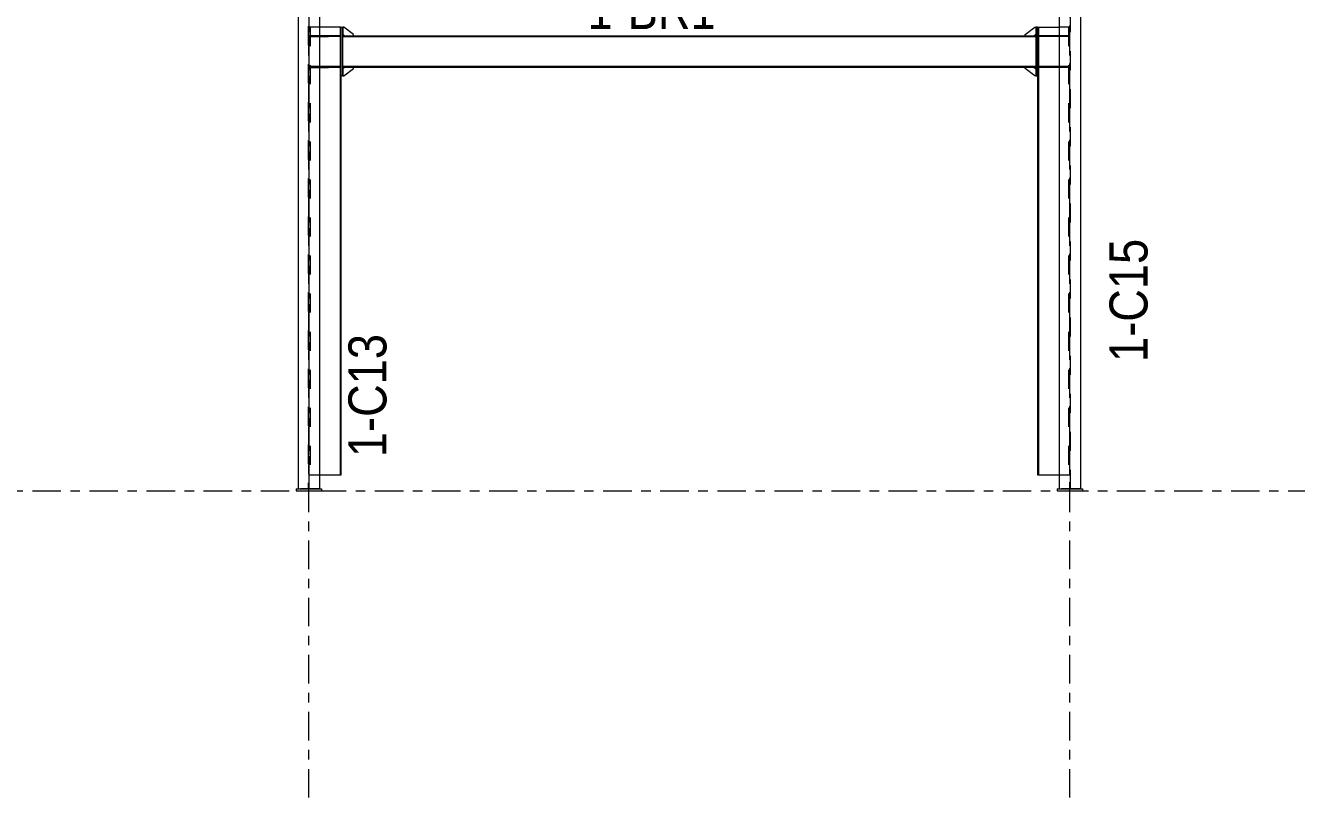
# Model space of a CAD drawing. Header units: millimetres. Extents: x -49 to 1122, y -181 to 639.
# Drawn here: x 73.3 to 206.9, y -10 to 71.1 of the extents above; entities that cross this region are included whole.
import ezdxf

# ---------------------------------------------------------------- set-up
doc = ezdxf.new("R2010")
doc.units = ezdxf.units.MM
for name, pattern in [('XKITLINE00', [0]), ('XKITLINE02', [4, 2, -2]), ('XKITLINE03', [6, 3, -1, 1, -1])]:
    doc.linetypes.add(name, pattern=pattern)
for name, color, linetype, lineweight in [('Part', 2, 'Continuous', 0), ('PartMark', 7, 'Continuous', 0), ('S-grid', 1, 'Continuous', 0)]:
    doc.layers.add(name, color=color, linetype=linetype, lineweight=lineweight)
doc.styles.add('ARIAL', font='ARIAL.TTF')

# ---------------------------------------------------------------- blocks, each defined once
blk = doc.blocks.new('*A435')
at = {"layer": 'S-grid', "color": 1, "linetype": 'XKITLINE03', "lineweight": 0}
blk.add_line((-10, 22.22), (1096.06, 22.22), dxfattribs=at)
blk = doc.blocks.new('*A519')
at = {"layer": 'S-grid', "color": 1, "linetype": 'XKITLINE03', "lineweight": 0}
for p, q in [((183.06, 80.79), (183.06, 183.61)), ((183.06, -10), (183.06, 75.1))]:
    blk.add_line(p, q, dxfattribs=at)
at = {"layer": 'S-grid', "color": 3, "style": 'ARIAL', "width": 0.85}
blk.add_text('10', height=3, dxfattribs=at).set_placement((180.83, 184.61))
blk = doc.blocks.new('*A520')
at = {"layer": 'S-grid', "color": 1, "linetype": 'XKITLINE03', "lineweight": 0}
for p, q in [((103.06, 115.81), (103.06, 183.61)), ((103.06, 80.79), (103.06, 110.81)), ((103.06, -10), (103.06, 75.1))]:
    blk.add_line(p, q, dxfattribs=at)
at = {"layer": 'S-grid', "color": 3, "style": 'ARIAL', "width": 0.85}
blk.add_text('11', height=3, dxfattribs=at).set_placement((100.83, 184.61))
blk = doc.blocks.new('*A532')
at = {"layer": 'Part', "color": 7, "linetype": 'XKITLINE02', "lineweight": 0}
for p, q in [((181.94, 121.94), (181.94, 117.28)), ((181.94, 121.94), (184.17, 121.94)), ((181.94, 121.81), (183, 121.81)), ((183, 121.81), (183, 80.82)), ((183.11, 80.76), (183.11, 121.81)), ((183.11, 121.81), (184.17, 121.81)), ((184.17, 121.94), (184.17, 117.28)), ((181.94, 118.18), (183, 118.18)), ((181.94, 118.05), (184.17, 118.05)), ((183.11, 118.18), (184.17, 118.18)), ((181.94, 83.68), (181.94, 81.4)), ((184.17, 83.68), (184.17, 80.19)), ((181.94, 75.7), (181.94, 73.59)), ((183, 75.13), (183, 22.44)), ((183.11, 22.44), (183.11, 75.07)), ((184.17, 74.49), (184.17, 73.59)), ((184.17, 22.44), (181.94, 22.44))]:
    blk.add_line(p, q, dxfattribs=at)
at = {"layer": 'Part', "color": 2, "linetype": 'XKITLINE00', "lineweight": 0}
for p, q in [((181.94, 117.28), (181.94, 83.68)), ((184.17, 117.28), (184.17, 83.68)), ((181.94, 73.59), (181.94, 22.44)), ((184.17, 73.59), (184.17, 22.44))]:
    blk.add_line(p, q, dxfattribs=at)
blk = doc.blocks.new('*A533')
at = {"layer": 'Part', "color": 7, "linetype": 'XKITLINE02', "lineweight": 0}
for p, q in [((101.94, 121.94), (101.94, 117.28)), ((101.94, 121.94), (104.17, 121.94)), ((101.94, 121.81), (103, 121.81)), ((103, 121.81), (103, 115.81)), ((103.11, 115.81), (103.11, 121.81)), ((103.11, 121.81), (104.17, 121.81)), ((104.17, 121.94), (104.17, 117.28)), ((101.94, 118.18), (103, 118.18)), ((101.94, 118.05), (104.17, 118.05)), ((103.11, 118.18), (104.17, 118.18)), ((103, 110.81), (103, 80.76)), ((103.11, 80.82), (103.11, 110.81)), ((101.94, 83.68), (101.94, 80.19)), ((104.17, 83.68), (104.17, 81.4)), ((103, 75.07), (103, 22.44)), ((103.11, 22.44), (103.11, 75.13)), ((104.17, 75.7), (104.17, 73.59)), ((101.94, 74.49), (101.94, 73.59)), ((104.17, 22.44), (101.94, 22.44))]:
    blk.add_line(p, q, dxfattribs=at)
at = {"layer": 'Part', "color": 2, "linetype": 'XKITLINE00', "lineweight": 0}
for p, q in [((101.94, 117.28), (101.94, 115.81)), ((104.17, 117.28), (104.17, 115.81)), ((101.94, 110.81), (101.94, 83.68)), ((104.17, 110.81), (104.17, 83.68)), ((101.94, 73.59), (101.94, 22.44)), ((104.17, 73.59), (104.17, 22.44))]:
    blk.add_line(p, q, dxfattribs=at)
blk = doc.blocks.new('*A534')
at = {"layer": 'Part', "color": 7, "linetype": 'XKITLINE02', "lineweight": 0}
for p, q in [((103.11, 23.89), (103.11, 70.96)), ((104.17, 70.96), (103.11, 70.96)), ((103.21, 70.96), (103.21, 23.89)), ((104.17, 23.89), (103.11, 23.89))]:
    blk.add_line(p, q, dxfattribs=at)
at = {"layer": 'Part', "color": 2, "linetype": 'XKITLINE00', "lineweight": 0}
for p, q in [((106.44, 70.96), (104.17, 70.96)), ((106.34, 70.96), (106.34, 23.89)), ((106.44, 70.96), (106.44, 23.89)), ((106.44, 23.89), (104.17, 23.89))]:
    blk.add_line(p, q, dxfattribs=at)
blk = doc.blocks.new('*A535')
at = {"layer": 'Part', "color": 7, "linetype": 'XKITLINE02', "lineweight": 0}
for p, q in [((104.17, 70.07), (103.13, 70.07)), ((103.13, 70.07), (103.13, 69.98)), ((104.17, 69.98), (103.13, 69.98)), ((103.23, 70.07), (103.23, 69.98)), ((103.4, 69.98), (103.4, 70.07)), ((104.17, 70.07), (104.17, 69.98)), ((106.16, 69.98), (106.16, 70.07))]:
    blk.add_line(p, q, dxfattribs=at)
at = {"layer": 'Part', "color": 2, "linetype": 'XKITLINE00', "lineweight": 0}
for p, q in [((106.32, 70.07), (104.17, 70.07)), ((106.32, 69.98), (104.17, 69.98)), ((106.32, 70.07), (106.32, 69.98))]:
    blk.add_line(p, q, dxfattribs=at)
blk = doc.blocks.new('*A536')
at = {"layer": 'Part', "color": 7, "linetype": 'XKITLINE02', "lineweight": 0}
for p, q in [((106.32, 70.07), (103.13, 70.07)), ((103.13, 70.07), (103.13, 69.98)), ((103.13, 69.98), (106.32, 69.98)), ((103.23, 70.07), (103.23, 69.98)), ((103.4, 69.98), (103.4, 70.07)), ((104.17, 70.07), (104.17, 69.98)), ((106.16, 69.98), (106.16, 70.07)), ((106.32, 69.98), (106.32, 70.07))]:
    blk.add_line(p, q, dxfattribs=at)
blk = doc.blocks.new('*A537')
at = {"layer": 'Part', "color": 7, "linetype": 'XKITLINE02', "lineweight": 0}
for p, q in [((104.17, 66.82), (103.13, 66.82)), ((103.13, 66.82), (103.13, 66.74)), ((103.23, 66.82), (103.23, 66.74)), ((103.4, 66.74), (103.4, 66.82)), ((104.17, 66.82), (104.17, 66.74)), ((106.16, 66.74), (106.16, 66.82)), ((104.17, 66.74), (103.13, 66.74))]:
    blk.add_line(p, q, dxfattribs=at)
at = {"layer": 'Part', "color": 2, "linetype": 'XKITLINE00', "lineweight": 0}
for p, q in [((106.32, 66.82), (104.17, 66.82)), ((106.32, 66.82), (106.32, 66.74)), ((106.32, 66.74), (104.17, 66.74))]:
    blk.add_line(p, q, dxfattribs=at)
blk = doc.blocks.new('*A538')
at = {"layer": 'Part', "color": 7, "linetype": 'XKITLINE02', "lineweight": 0}
for p, q in [((106.32, 66.82), (103.13, 66.82)), ((103.13, 66.82), (103.13, 66.74)), ((103.23, 66.82), (103.23, 66.74)), ((103.4, 66.74), (103.4, 66.82)), ((104.17, 66.82), (104.17, 66.74)), ((106.16, 66.74), (106.16, 66.82)), ((106.32, 66.74), (106.32, 66.82)), ((103.13, 66.74), (106.32, 66.74))]:
    blk.add_line(p, q, dxfattribs=at)
blk = doc.blocks.new('*A591')
at = {"layer": 'Part', "color": 2, "linetype": 'XKITLINE00', "lineweight": 0}
for p, q in [((101.72, 22.44), (101.72, 22.22)), ((101.72, 22.44), (104.39, 22.44)), ((101.72, 22.22), (104.39, 22.22)), ((104.39, 22.44), (104.39, 22.22))]:
    blk.add_line(p, q, dxfattribs=at)
blk = doc.blocks.new('*A644')
at = {"layer": 'Part', "color": 2, "linetype": 'XKITLINE00', "lineweight": 0}
for p, q in [((106.8, 66.74), (106.63, 66.57)), ((106.63, 65.85), (106.74, 65.85)), ((106.74, 65.85), (107.74, 66.62)), ((107.74, 66.62), (107.74, 66.74))]:
    blk.add_line(p, q, dxfattribs=at)
at = {"layer": 'Part', "color": 7, "linetype": 'XKITLINE02', "lineweight": 0}
for p, q in [((106.63, 66.57), (106.63, 65.85)), ((107.74, 66.74), (106.8, 66.74))]:
    blk.add_line(p, q, dxfattribs=at)
blk = doc.blocks.new('*A645')
at = {"layer": 'Part', "color": 2, "linetype": 'XKITLINE00', "lineweight": 0}
for p, q in [((106.74, 70.96), (106.63, 70.96)), ((107.74, 70.18), (106.74, 70.96)), ((106.63, 70.24), (106.8, 70.07)), ((107.74, 70.07), (107.74, 70.18))]:
    blk.add_line(p, q, dxfattribs=at)
at = {"layer": 'Part', "color": 7, "linetype": 'XKITLINE02', "lineweight": 0}
for p, q in [((106.63, 70.96), (106.63, 70.24)), ((106.8, 70.07), (107.74, 70.07))]:
    blk.add_line(p, q, dxfattribs=at)
blk = doc.blocks.new('*A646')
at = {"layer": 'Part', "color": 2, "linetype": 'XKITLINE00', "lineweight": 0}
for p, q in [((106.47, 65.85), (106.47, 70.96)), ((106.47, 70.96), (106.63, 70.96)), ((106.63, 65.85), (106.63, 70.96)), ((106.63, 65.85), (106.47, 65.85))]:
    blk.add_line(p, q, dxfattribs=at)
blk = doc.blocks.new('*A647')
at = {"layer": 'Part', "color": 2, "linetype": 'XKITLINE00', "lineweight": 0}
for p, q in [((106.63, 70.07), (179.48, 70.07)), ((106.63, 69.97), (179.48, 69.97)), ((179.48, 66.84), (106.63, 66.84)), ((179.48, 66.74), (106.63, 66.74))]:
    blk.add_line(p, q, dxfattribs=at)
at = {"layer": 'Part', "color": 7, "linetype": 'XKITLINE02', "lineweight": 0}
for p, q in [((106.63, 66.74), (106.63, 70.07)), ((179.48, 70.07), (179.48, 66.74))]:
    blk.add_line(p, q, dxfattribs=at)
blk = doc.blocks.new('*A648')
at = {"layer": 'Part', "color": 2, "linetype": 'XKITLINE00', "lineweight": 0}
for p, q in [((179.67, 23.89), (179.67, 70.96)), ((179.67, 70.96), (181.94, 70.96)), ((179.77, 70.96), (179.77, 23.89)), ((181.94, 23.89), (179.67, 23.89))]:
    blk.add_line(p, q, dxfattribs=at)
at = {"layer": 'Part', "color": 7, "linetype": 'XKITLINE02', "lineweight": 0}
for p, q in [((183, 70.96), (181.94, 70.96)), ((182.9, 70.96), (182.9, 23.89)), ((183, 70.96), (183, 23.89)), ((183, 23.89), (181.94, 23.89))]:
    blk.add_line(p, q, dxfattribs=at)
blk = doc.blocks.new('*A650')
at = {"layer": 'Part', "color": 2, "linetype": 'XKITLINE00', "lineweight": 0}
for p, q in [((181.72, 22.44), (181.72, 22.22)), ((181.72, 22.44), (184.39, 22.44)), ((181.72, 22.22), (184.39, 22.22)), ((184.39, 22.44), (184.39, 22.22))]:
    blk.add_line(p, q, dxfattribs=at)
blk = doc.blocks.new('*A658')
at = {"layer": 'Part', "color": 2, "linetype": 'XKITLINE00', "lineweight": 0}
for p, q in [((179.79, 66.82), (179.79, 66.74)), ((181.94, 66.82), (179.79, 66.82)), ((181.94, 66.74), (179.79, 66.74))]:
    blk.add_line(p, q, dxfattribs=at)
at = {"layer": 'Part', "color": 7, "linetype": 'XKITLINE02', "lineweight": 0}
for p, q in [((179.96, 66.74), (179.96, 66.82)), ((182.98, 66.82), (181.94, 66.82)), ((181.94, 66.82), (181.94, 66.74)), ((182.71, 66.74), (182.71, 66.82)), ((182.88, 66.82), (182.88, 66.74)), ((182.98, 66.82), (182.98, 66.74)), ((182.98, 66.74), (181.94, 66.74))]:
    blk.add_line(p, q, dxfattribs=at)
blk = doc.blocks.new('*A659')
at = {"layer": 'Part', "color": 7, "linetype": 'XKITLINE02', "lineweight": 0}
for p, q in [((182.98, 70.07), (179.79, 70.07)), ((179.79, 70.07), (179.79, 69.98)), ((182.98, 69.98), (179.79, 69.98)), ((179.96, 69.98), (179.96, 70.07)), ((181.94, 70.07), (181.94, 69.98)), ((182.71, 69.98), (182.71, 70.07)), ((182.88, 70.07), (182.88, 69.98)), ((182.98, 70.07), (182.98, 69.98))]:
    blk.add_line(p, q, dxfattribs=at)
blk = doc.blocks.new('*A660')
at = {"layer": 'Part', "color": 2, "linetype": 'XKITLINE00', "lineweight": 0}
for p, q in [((179.79, 70.07), (179.79, 69.98)), ((181.94, 70.07), (179.79, 70.07)), ((181.94, 69.98), (179.79, 69.98))]:
    blk.add_line(p, q, dxfattribs=at)
at = {"layer": 'Part', "color": 7, "linetype": 'XKITLINE02', "lineweight": 0}
for p, q in [((179.96, 69.98), (179.96, 70.07)), ((182.98, 70.07), (181.94, 70.07)), ((181.94, 70.07), (181.94, 69.98)), ((182.98, 69.98), (181.94, 69.98)), ((182.71, 69.98), (182.71, 70.07)), ((182.88, 70.07), (182.88, 69.98)), ((182.98, 70.07), (182.98, 69.98))]:
    blk.add_line(p, q, dxfattribs=at)
blk = doc.blocks.new('*A661')
at = {"layer": 'Part', "color": 7, "linetype": 'XKITLINE02', "lineweight": 0}
for p, q in [((182.98, 66.82), (179.79, 66.82)), ((179.79, 66.82), (179.79, 66.74)), ((179.96, 66.74), (179.96, 66.82)), ((181.94, 66.82), (181.94, 66.74)), ((182.71, 66.74), (182.71, 66.82)), ((182.88, 66.82), (182.88, 66.74)), ((182.98, 66.82), (182.98, 66.74)), ((182.98, 66.74), (179.79, 66.74))]:
    blk.add_line(p, q, dxfattribs=at)
blk = doc.blocks.new('*A662')
at = {"layer": 'Part', "color": 2, "linetype": 'XKITLINE00', "lineweight": 0}
for p, q in [((178.37, 66.62), (178.37, 66.74)), ((179.37, 65.85), (178.37, 66.62)), ((179.31, 66.74), (179.48, 66.57)), ((179.48, 65.85), (179.37, 65.85))]:
    blk.add_line(p, q, dxfattribs=at)
at = {"layer": 'Part', "color": 7, "linetype": 'XKITLINE02', "lineweight": 0}
for p, q in [((179.31, 66.74), (178.37, 66.74)), ((179.48, 66.57), (179.48, 65.85))]:
    blk.add_line(p, q, dxfattribs=at)
blk = doc.blocks.new('*A663')
at = {"layer": 'Part', "color": 2, "linetype": 'XKITLINE00', "lineweight": 0}
for p, q in [((178.37, 70.18), (179.37, 70.96)), ((179.37, 70.96), (179.48, 70.96)), ((178.37, 70.07), (178.37, 70.18)), ((179.31, 70.07), (179.48, 70.24))]:
    blk.add_line(p, q, dxfattribs=at)
at = {"layer": 'Part', "color": 7, "linetype": 'XKITLINE02', "lineweight": 0}
for p, q in [((179.48, 70.96), (179.48, 70.24)), ((178.37, 70.07), (179.31, 70.07))]:
    blk.add_line(p, q, dxfattribs=at)
blk = doc.blocks.new('*A664')
at = {"layer": 'Part', "color": 2, "linetype": 'XKITLINE00', "lineweight": 0}
for p, q in [((179.64, 70.96), (179.48, 70.96)), ((179.48, 70.96), (179.48, 65.85)), ((179.64, 65.85), (179.64, 70.96)), ((179.48, 65.85), (179.64, 65.85))]:
    blk.add_line(p, q, dxfattribs=at)
blk = doc.blocks.new('*A2551')
at = {"layer": 'PartMark', "color": 3, "style": 'ARIAL', "width": 0.85}
blk.add_text('1-C15', height=4, rotation=90.0002, dxfattribs=at).set_placement((191.22, 35.78))
blk = doc.blocks.new('*A2552')
at = {"layer": 'PartMark', "color": 3, "style": 'ARIAL', "width": 0.85}
blk.add_text('1-C13', height=4, rotation=90.0002, dxfattribs=at).set_placement((111.22, 25.78))
blk = doc.blocks.new('*A2553')
at = {"layer": 'PartMark', "color": 3, "style": 'ARIAL', "width": 0.85}
blk.add_text('1-BR1', height=4, dxfattribs=at).set_placement((132.36, 70.77))

msp = doc.modelspace()

# ---------------------------------------------------------------- block references
at = {"lineweight": 0}
for name in ['*A520', '*A519', '*A533', '*A532', '*A2553', '*A534', '*A646', '*A645', '*A663', '*A664', '*A648', '*A535', '*A536', '*A647', '*A659', '*A660', '*A537', '*A538', '*A658', '*A661', '*A644', '*A662', '*A2551', '*A2552', '*A435', '*A591', '*A650']:
    msp.add_blockref(name, (0, 0), dxfattribs=at)

doc.saveas('drawing.dxf')
